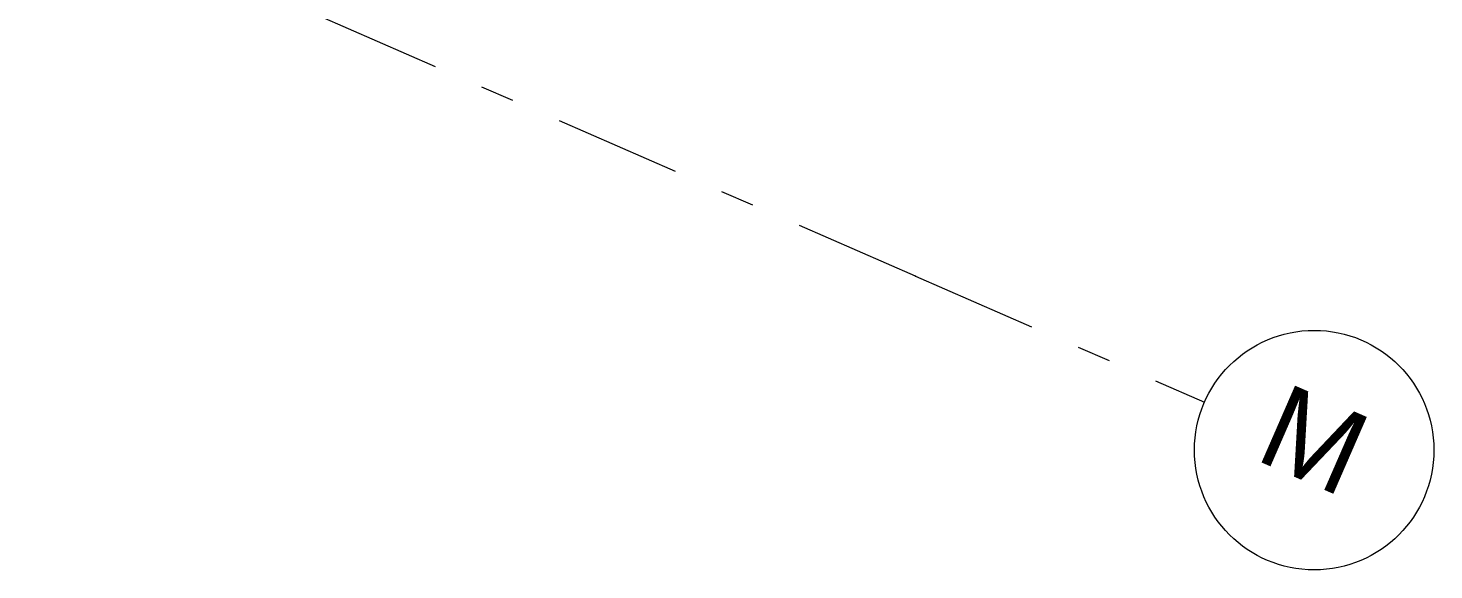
# Model space of a CAD drawing. Header units: millimetres. Extents: x -37281 to 954596, y -59787 to 956680.
# Drawn here: x 876672 to 882544, y -56474 to -54212 of the extents above; entities that cross this region are included whole.
import ezdxf
from ezdxf.enums import TextEntityAlignment as Align

# ---------------------------------------------------------------- set-up
doc = ezdxf.new("R2010")
doc.units = ezdxf.units.MM
doc.header["$MEASUREMENT"] = 0
doc.linetypes.add('Double Dashed', pattern=[1093.611073, 529.166651, -211.666656, 141.111112, -211.666656])
doc.layers.add('New_A-15-MG_Structural_Grid_Phase_2', color=7, linetype='Continuous')
doc.layers.add('New_A-15-MG_Structural_Grid_Phase_2_Pen_No__222', color=7, linetype='Continuous', lineweight=13, true_color=0x65af33)
doc.styles.add('GENERATED_STYLE_4', font='')
doc.styles.get('GENERATED_STYLE_4').set_extended_font_data('Swis721 BT')

# ---------------------------------------------------------------- blocks, each defined once
blk = doc.blocks.new('Standard grid marker_12')
at = {"layer": 'New_A-15-MG_Structural_Grid_Phase_2_Pen_No__222', "linetype": 'Double Dashed'}
for q in [(57054.5, 0), (0, 0)]:
    blk.add_line((1316.9, 0), q, dxfattribs=at)
at = {"layer": 'New_A-15-MG_Structural_Grid_Phase_2_Pen_No__222', "linetype": 'Continuous'}
blk.add_circle((-500, 0), 500, dxfattribs=at)
at = {"layer": 'New_A-15-MG_Structural_Grid_Phase_2_Pen_No__222', "linetype": 'Double Dashed'}
blk.add_point((1316.9, 0), dxfattribs=at)
blk.add_point((1316.9, 0), dxfattribs=at)
at = {"layer": 'New_A-15-MG_Structural_Grid_Phase_2_Pen_No__222', "style": 'GENERATED_STYLE_4'}
for tag, p in [('AC_MarkerText_1_0', (-500, 43.4)), ('AC_MarkerText_1_1', (58871.4, 43.4))]:
    blk.add_attdef(tag, text='', height=350, rotation=180, dxfattribs=at).set_placement(p, align=Align.MIDDLE_CENTER)

msp = doc.modelspace()

# ---------------------------------------------------------------- block references
at = {"layer": 'New_A-15-MG_Structural_Grid_Phase_2', "color": 8, "linetype": 'Continuous', "lineweight": 15}
ref = msp.add_blockref('Standard grid marker_12', (881586.1, -55774.3), dxfattribs=dict(at, zscale=1000, rotation=156.4404115839929))
ref.add_attrib('AC_MarkerText_1', 'M', dxfattribs={"layer": 'New_A-15-MG_Structural_Grid_Phase_2_Pen_No__222', "color": 85, "true_color": 0x65af33, "height": 350, "rotation": 336.44041, "style": 'GENERATED_STYLE_4'}).set_placement((882044.4, -55930.8), align=Align.MIDDLE_CENTER)

doc.saveas('drawing.dxf')
